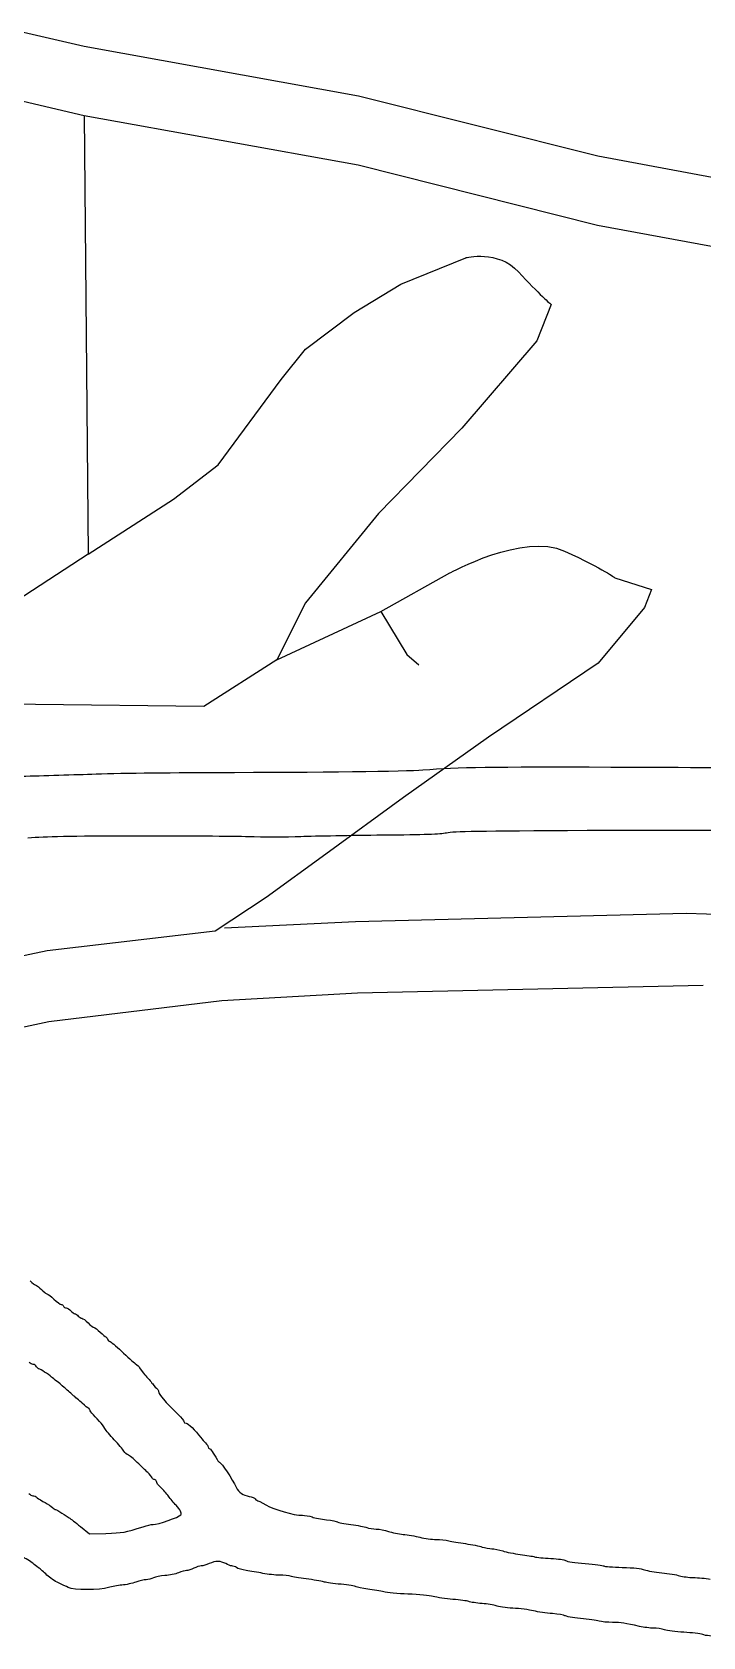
# Model space of a CAD drawing. Extents: x -192 to 192, y 100 to 188.
# Drawn here: x 28.45 to 48.11, y 139.59 to 186.6 of the extents above; entities that cross this region are included whole.
import ezdxf

# ---------------------------------------------------------------- set-up
doc = ezdxf.new("R2010")
doc.units = 0
doc.layers.add('Cut', color=7, linetype='CONTINUOUS')
doc.layers.add('Image', color=7, linetype='CONTINUOUS')

msp = doc.modelspace()

# ---------------------------------------------------------------- linework, layer by layer
at = {"layer": 'Cut', "color": 5}
for points in [[(28.200846, 186.602155), (29.985331, 186.185774), (38.014744, 184.739952), (45.025569, 182.974638), (49.111017, 182.218071)], [(28.193777, 184.574296), (29.978262, 184.157915), (30.097229, 171.30961), (27.539465, 169.64409), (24.624802, 168.573396)], [(29.978262, 184.157915), (38.007675, 182.712092), (45.0185, 180.946777), (49.103948, 180.190213), (53.492015, 179.938025), (60.432692, 179.453573)], [(30.097229, 171.30961), (32.59551, 172.915648), (33.904135, 173.926856), (35.748104, 176.42514), (36.4619, 177.317383), (37.88949, 178.388075), (39.257596, 179.220835), (41.161048, 179.994112)], [(43.659329, 178.626006), (43.24295, 177.555315), (41.042083, 174.99755), (38.603283, 172.499267), (36.4619, 169.882021), (35.62914, 168.2165), (33.487754, 166.848392), (18.67651, 167.026842)], [(35.62914, 168.2165), (38.670604, 169.630223), (40.695104, 170.757502)], [(45.5263, 170.619467), (46.607569, 170.274381), (46.400517, 169.74525), (45.043181, 168.111846), (41.822383, 165.94931), (39.337769, 164.177873), (37.060204, 162.521462), (35.311771, 161.256148), (33.816402, 160.266904), (28.893181, 159.691762), (25.649379, 159.00159), (22.681642, 158.311419), (20.634135, 158.035352), (17.344321, 158.219398), (14.88271, 158.955579), (13.456358, 159.323671), (12.582142, 159.438698), (10.327583, 159.323671), (7.557706, 159.139625)], [(38.670604, 169.630223), (39.432658, 168.36819), (39.7887, 168.071487)], [(47.617727, 160.786204), (37.930573, 160.53764), (34.094062, 160.352002)], [(48.111973, 158.674408), (37.98484, 158.450631), (34.009498, 158.222446), (28.947448, 157.604754), (25.703646, 156.914581)]]:
    msp.add_lwpolyline(points, dxfattribs=at)
for points in [[(41.161048, 179.994112), (41.161048, 179.994112), (42.112775, 180.232044), (42.707604, 179.577733)], [(42.707604, 179.577733), (43.302433, 178.923421), (43.659329, 178.626006), (43.659329, 178.626006)], [(40.695104, 170.757502), (40.695104, 170.757502), (42.85764, 171.953798), (44.053935, 171.40166)], [(44.053935, 171.40166), (45.250233, 170.849525), (45.5263, 170.619467), (45.5263, 170.619467)], [(61.104204, 161.28756), (59.550002, 160.485392), (53.98495, 160.585663), (47.617727, 160.786204)]]:
    msp.add_open_spline(points, degree=3, dxfattribs=at)
at = {"layer": 'Image', "color": 7}
msp.add_lwpolyline([(29.870392, 142.824133), (30.133433, 142.611492), (30.6166, 142.624304)], dxfattribs=at)
for points in [[(39.906475, 164.990404), (40.965142, 165.071471), (41.8771, 165.0854), (45.406475, 165.074454)], [(45.406475, 165.074454), (48.663308, 165.064333), (49.227579, 165.055367), (49.489287, 165.009425)], [(28.046058, 164.804104), (28.593517, 164.815933), (29.565308, 164.844892), (30.205558, 164.868458)], [(30.205558, 164.868458), (30.845829, 164.892025), (32.462933, 164.913312), (33.799121, 164.915771)], [(33.799121, 164.915771), (36.951162, 164.921571), (39.398037, 164.951475), (39.906475, 164.990404)], [(40.598162, 163.14005), (40.401996, 163.100854), (39.980871, 163.086113), (38.725454, 163.074517)], [(44.714725, 163.210867), (41.476412, 163.193888), (40.810267, 163.182438), (40.598162, 163.14005)], [(51.961287, 163.1346), (51.835058, 163.202158), (48.915579, 163.232883), (44.714725, 163.210867)], [(31.521475, 163.050542), (29.494183, 163.046833), (28.877058, 163.034979), (28.332829, 162.989458)], [(34.794475, 163.029338), (34.376912, 163.04355), (32.904058, 163.053092), (31.521475, 163.050542)], [(36.329746, 163.031546), (35.902912, 163.016142), (35.212037, 163.015171), (34.794475, 163.029338)], [(38.725454, 163.074517), (37.834662, 163.066292), (36.7566, 163.046942), (36.329746, 163.031546)], [(28.394267, 150.025946), (28.465183, 149.958471), (28.5351, 149.903271), (28.549621, 149.903271)], [(28.549621, 149.903271), (28.573579, 149.903271), (28.684246, 149.814846), (28.824912, 149.6833)], [(28.824912, 149.6833), (28.854308, 149.655821), (28.890683, 149.633333), (28.905767, 149.633333)], [(28.905767, 149.633333), (28.92085, 149.633333), (29.006246, 149.565004), (29.095517, 149.481492)], [(29.095517, 149.481492), (29.184787, 149.397979), (29.279642, 149.32965), (29.306287, 149.32965)], [(29.306287, 149.32965), (29.332933, 149.32965), (29.363475, 149.306875), (29.374162, 149.279038)], [(29.374162, 149.279038), (29.38485, 149.2512), (29.421683, 149.228425), (29.456037, 149.228425)], [(29.456037, 149.228425), (29.490392, 149.228425), (29.551517, 149.190462), (29.59185, 149.144067)], [(29.59185, 149.144067), (29.632183, 149.097671), (29.684704, 149.059712), (29.708537, 149.059712)], [(29.708537, 149.059712), (29.732371, 149.059712), (29.777871, 149.029346), (29.809642, 148.992229)], [(29.809642, 148.992229), (29.841433, 148.955113), (29.889183, 148.924742), (29.915787, 148.924742)], [(29.915787, 148.924742), (29.942371, 148.924742), (30.023662, 148.864008), (30.096433, 148.789775)], [(30.096433, 148.789775), (30.169204, 148.715542), (30.246871, 148.654804), (30.269037, 148.654804)], [(30.269037, 148.654804), (30.291225, 148.654804), (30.372558, 148.594067), (30.449808, 148.519833)], [(30.449808, 148.519833), (30.527058, 148.4456), (30.601392, 148.384867), (30.614954, 148.384867)], [(30.614954, 148.384867), (30.628517, 148.384867), (30.649246, 148.354496), (30.661037, 148.317379)], [(30.661037, 148.317379), (30.672829, 148.280263), (30.703392, 148.249896), (30.728975, 148.249896)], [(30.728975, 148.249896), (30.754558, 148.249896), (30.909183, 148.120517), (31.072558, 147.962379)], [(28.488767, 147.575125), (28.455183, 147.575125), (28.401454, 147.604133), (28.369371, 147.639583)], [(31.072558, 147.962379), (31.235954, 147.804246), (31.418996, 147.641017), (31.479329, 147.59965)], [(28.585954, 147.507638), (28.566079, 147.544754), (28.52235, 147.575125), (28.488767, 147.575125)], [(28.65535, 147.440154), (28.637038, 147.440154), (28.605808, 147.470521), (28.585954, 147.507638)], [(29.0281, 147.203958), (28.941246, 147.282504), (28.692433, 147.440154), (28.65535, 147.440154)], [(29.174579, 147.085858), (29.124788, 147.122975), (29.058892, 147.176121), (29.0281, 147.203958)], [(31.479329, 147.59965), (31.539683, 147.558283), (31.596642, 147.501029), (31.605912, 147.472429)], [(31.605912, 147.472429), (31.615183, 147.443825), (31.684871, 147.352721), (31.760808, 147.269979)], [(31.760808, 147.269979), (31.836704, 147.187225), (31.9391, 147.066383), (31.988308, 147.001429)], [(29.393267, 146.900279), (29.322767, 146.965233), (29.22435, 147.048742), (29.174579, 147.085858)], [(29.643163, 146.680954), (29.576225, 146.736629), (29.463767, 146.835325), (29.393267, 146.900279)], [(29.9231, 146.436321), (29.836079, 146.515192), (29.7101, 146.625279), (29.643163, 146.680954)], [(31.988308, 147.001429), (32.037537, 146.936475), (32.096892, 146.871183), (32.120204, 146.85635)], [(32.120204, 146.85635), (32.143496, 146.841504), (32.162579, 146.805546), (32.162579, 146.776442)], [(32.162579, 146.776442), (32.162579, 146.700754), (32.356808, 146.474175), (32.733496, 146.110454)], [(30.109725, 146.292917), (30.094121, 146.292917), (30.010142, 146.35745), (29.9231, 146.436321)], [(30.1381, 146.257021), (30.1381, 146.276771), (30.125329, 146.292917), (30.109725, 146.292917)], [(30.42935, 145.90685), (30.230183, 146.110442), (30.1381, 146.221163), (30.1381, 146.257021)], [(30.587454, 145.697479), (30.558621, 145.753217), (30.487496, 145.847433), (30.42935, 145.90685)], [(32.733496, 146.110454), (32.827767, 146.019425), (32.904912, 145.924525), (32.904912, 145.899567)], [(32.904912, 145.899567), (32.904912, 145.874604), (32.933183, 145.854192), (32.967767, 145.854192)], [(32.967767, 145.854192), (33.026371, 145.854192), (33.238892, 145.645379), (33.394162, 145.435229)], [(30.863558, 145.362483), (30.740517, 145.491), (30.616267, 145.641754), (30.587454, 145.697479)], [(31.142975, 145.035971), (31.112329, 145.087038), (30.9866, 145.233967), (30.863558, 145.362483)], [(33.394162, 145.435229), (33.431287, 145.384996), (33.495829, 145.311721), (33.537579, 145.2724)], [(33.537579, 145.2724), (33.579329, 145.233079), (33.613496, 145.180875), (33.613496, 145.156392)], [(31.266579, 144.921608), (31.229246, 144.93345), (31.173621, 144.984917), (31.142975, 145.035971)], [(31.537642, 144.702863), (31.425892, 144.811321), (31.303892, 144.909754), (31.266579, 144.921608)], [(33.613496, 145.156392), (33.613496, 145.131896), (33.627183, 145.111863), (33.643892, 145.111863)], [(33.643892, 145.111863), (33.671996, 145.111863), (33.770517, 144.973625), (33.876829, 144.785033)], [(31.844996, 144.408883), (31.787725, 144.462113), (31.649413, 144.5944), (31.537642, 144.702863)], [(31.970475, 144.256492), (31.958746, 144.287071), (31.902267, 144.355642), (31.844996, 144.408883)], [(33.876829, 144.785033), (33.901037, 144.742088), (33.933725, 144.706954), (33.949475, 144.706954)], [(33.949475, 144.706954), (33.993621, 144.706954), (34.327267, 144.207988), (34.438142, 143.976167)], [(32.043475, 144.200892), (32.015058, 144.200892), (31.982204, 144.225913), (31.970475, 144.256492)], [(32.095163, 144.1451), (32.095163, 144.175788), (32.071892, 144.200892), (32.043475, 144.200892)], [(32.223913, 143.967954), (32.1531, 144.0347), (32.095163, 144.114417), (32.095163, 144.1451)], [(32.451683, 143.711838), (32.397225, 143.785958), (32.294746, 143.901208), (32.223913, 143.967954)], [(34.438142, 143.976167), (34.509537, 143.82685), (34.638621, 143.735692), (34.816392, 143.709025)], [(28.358788, 143.795983), (28.390579, 143.758867), (28.444246, 143.7285), (28.478038, 143.7285)], [(28.478038, 143.7285), (28.511829, 143.7285), (28.569371, 143.701929), (28.605913, 143.66945)], [(28.605913, 143.66945), (28.642433, 143.636975), (28.744913, 143.572442), (28.833663, 143.526046)], [(28.833663, 143.526046), (28.922413, 143.47965), (29.019204, 143.415117), (29.048767, 143.382642)], [(29.048767, 143.382642), (29.07835, 143.350163), (29.119163, 143.323317), (29.139496, 143.322979)], [(32.674246, 143.446625), (32.606288, 143.518371), (32.506121, 143.637721), (32.451683, 143.711838)], [(32.808038, 143.166363), (32.8456, 143.219096), (32.800663, 143.313121), (32.674246, 143.446625)], [(34.816392, 143.709025), (34.900079, 143.696475), (34.976558, 143.665338), (34.98635, 143.639833)], [(34.98635, 143.639833), (34.996142, 143.614325), (35.019975, 143.593458), (35.03935, 143.593458)], [(35.03935, 143.593458), (35.058683, 143.593458), (35.178517, 143.5335), (35.305621, 143.460217)], [(35.305621, 143.460217), (35.552517, 143.317875), (36.123683, 143.154808), (36.375329, 143.154808)], [(29.139496, 143.322979), (29.159808, 143.322979), (29.244767, 143.276871), (29.328288, 143.221267)], [(29.328288, 143.221267), (29.411788, 143.165667), (29.508746, 143.101408), (29.543746, 143.078475)], [(29.543746, 143.078475), (29.578725, 143.05555), (29.725725, 142.941092), (29.870392, 142.824133)], [(31.997663, 142.885292), (32.148725, 142.88425), (32.757933, 143.096013), (32.808038, 143.166363)], [(36.375329, 143.154808), (36.451037, 143.154808), (36.578787, 143.132463), (36.659204, 143.105154)], [(36.659204, 143.105154), (36.739662, 143.077842), (36.930225, 143.041538), (37.082704, 143.024475)], [(37.082704, 143.024475), (37.235204, 143.007425), (37.378704, 142.978463), (37.4016, 142.960125)], [(37.4016, 142.960125), (37.424517, 142.941796), (37.602037, 142.907675), (37.796121, 142.8843)], [(30.6166, 142.624304), (31.096642, 142.637042), (31.194079, 142.654546), (31.707121, 142.820242)], [(31.707121, 142.820242), (31.818475, 142.856208), (31.949204, 142.885479), (31.997663, 142.885292)], [(37.796121, 142.8843), (37.990204, 142.860933), (38.198517, 142.821125), (38.258996, 142.79585)], [(38.258996, 142.79585), (38.319496, 142.770575), (38.445767, 142.7499), (38.539642, 142.7499)], [(38.539642, 142.7499), (38.633475, 142.7499), (38.794308, 142.720363), (38.897017, 142.684258)], [(38.897017, 142.684258), (38.999746, 142.648154), (39.192954, 142.608613), (39.326392, 142.596383)], [(39.326392, 142.596383), (39.459829, 142.58415), (39.681954, 142.545367), (39.819996, 142.510179)], [(39.819996, 142.510179), (39.958037, 142.475004), (40.170621, 142.445554), (40.292392, 142.444742)], [(40.292392, 142.444742), (40.414162, 142.4437), (40.582121, 142.427513), (40.665642, 142.408246)], [(40.665642, 142.408246), (40.749162, 142.388983), (40.969329, 142.351233), (41.154912, 142.324367)], [(41.154912, 142.324367), (41.340496, 142.2975), (41.560662, 142.253117), (41.644162, 142.225733)], [(41.644162, 142.225733), (41.727683, 142.19835), (41.852892, 142.176017), (41.922412, 142.176113)], [(41.922412, 142.176113), (41.991933, 142.176113), (42.136162, 142.147408), (42.242954, 142.112125)], [(42.242954, 142.112125), (42.349746, 142.076846), (42.58135, 142.029829), (42.757662, 142.007642)], [(42.757662, 142.007642), (42.933975, 141.985454), (43.123767, 141.954467), (43.179433, 141.938775)], [(28.485162, 141.738237), (28.412329, 141.803204), (28.257225, 141.895025), (28.13885, 141.943233)], [(28.638204, 141.620142), (28.585246, 141.657258), (28.516371, 141.7104), (28.485162, 141.738237)], [(28.887975, 141.404846), (28.803579, 141.486142), (28.691183, 141.583025), (28.638204, 141.620142)], [(32.979975, 141.535671), (32.936329, 141.535671), (32.829433, 141.506442), (32.742496, 141.470717)], [(33.191767, 141.603154), (33.118954, 141.566037), (33.023662, 141.535671), (32.979975, 141.535671)], [(33.409767, 141.671375), (33.362662, 141.671375), (33.264558, 141.640271), (33.191767, 141.603154)], [(33.642517, 141.738862), (33.561621, 141.702146), (33.456892, 141.671779), (33.409767, 141.671375)], [(34.127287, 141.737821), (33.987287, 141.823175), (33.829704, 141.823375), (33.642517, 141.738862)], [(34.306183, 141.670333), (34.268558, 141.670333), (34.188058, 141.700775), (34.127287, 141.737821)], [(34.443725, 141.621787), (34.405704, 141.648425), (34.343808, 141.670271), (34.306183, 141.670333)], [(34.7296, 141.539721), (34.610392, 141.558225), (34.481746, 141.595162), (34.443725, 141.621787)], [(35.216308, 141.453833), (35.067829, 141.482558), (34.848808, 141.521204), (34.7296, 141.539721)], [(43.179433, 141.938775), (43.235121, 141.923075), (43.446392, 141.901871), (43.648975, 141.891654)], [(43.648975, 141.891654), (43.873246, 141.880329), (44.044767, 141.855083), (44.087621, 141.827079)], [(44.087621, 141.827079), (44.129642, 141.799608), (44.361704, 141.764171), (44.6641, 141.739042)], [(44.6641, 141.739042), (44.942475, 141.715908), (45.185433, 141.684929), (45.203975, 141.670196)], [(45.203975, 141.670196), (45.222537, 141.655467), (45.465475, 141.636563), (45.74385, 141.628179)], [(45.74385, 141.628179), (46.102183, 141.6174), (46.29335, 141.596575), (46.398475, 141.556896)], [(46.398475, 141.556896), (46.480142, 141.526067), (46.707912, 141.4861), (46.904621, 141.468092)], [(29.227037, 141.174825), (29.124975, 141.220042), (28.972392, 141.323558), (28.887975, 141.404846)], [(29.51385, 141.035829), (29.458162, 141.067062), (29.3291, 141.129612), (29.227037, 141.174825)], [(30.694829, 141.035829), (30.450787, 140.956037), (29.655996, 140.955954), (29.51385, 141.035829)], [(31.082871, 141.109587), (30.962246, 141.099358), (30.787621, 141.066167), (30.694829, 141.035829)], [(31.495371, 141.196958), (31.389121, 141.159146), (31.203496, 141.119825), (31.082871, 141.109587)], [(31.799037, 141.265929), (31.738267, 141.265929), (31.6016, 141.234783), (31.495371, 141.196958)], [(32.010787, 141.320446), (31.9551, 141.290583), (31.859829, 141.266046), (31.799037, 141.265929)], [(32.348204, 141.390262), (32.218287, 141.381721), (32.066454, 141.350317), (32.010787, 141.320446)], [(32.742496, 141.470717), (32.655537, 141.435), (32.4781, 141.398792), (32.348204, 141.390262)], [(35.705558, 141.400133), (35.584933, 141.401175), (35.364767, 141.4251), (35.216308, 141.453833)], [(36.05985, 141.36235), (35.985621, 141.382321), (35.826183, 141.399329), (35.705558, 141.400133)], [(36.565996, 141.279367), (36.36185, 141.305033), (36.134079, 141.342379), (36.05985, 141.36235)], [(37.021517, 141.200133), (36.975121, 141.21805), (36.770142, 141.2537), (36.565996, 141.279367)], [(37.506225, 141.132987), (37.286017, 141.152), (37.067912, 141.182221), (37.021517, 141.200133)], [(37.949142, 141.063079), (37.925725, 141.082512), (37.726412, 141.113967), (37.506225, 141.132987)], [(38.291121, 140.992725), (38.126454, 141.011992), (37.972558, 141.043646), (37.949142, 141.063079)], [(46.904621, 141.468092), (47.101329, 141.450092), (47.336787, 141.412258), (47.427892, 141.384042)], [(47.427892, 141.384042), (47.518996, 141.355813), (47.701204, 141.332121), (47.832808, 141.331383)], [(47.832808, 141.331383), (47.964392, 141.330342), (48.185954, 141.307954), (48.325142, 141.280958)], [(38.759246, 140.911712), (38.666454, 140.937008), (38.455787, 140.973471), (38.291121, 140.992725)], [(39.467829, 140.84755), (39.170892, 140.857567), (38.852037, 140.886404), (38.759246, 140.911712)], [(40.210162, 140.774771), (40.084079, 140.808779), (39.804037, 140.836233), (39.467829, 140.84755)], [(40.783787, 140.692733), (40.579642, 140.707825), (40.321517, 140.744742), (40.210162, 140.774771)], [(41.249829, 140.627917), (41.197642, 140.648479), (40.987912, 140.677646), (40.783787, 140.692733)], [(41.637871, 140.569175), (41.476642, 140.580921), (41.302037, 140.607358), (41.249829, 140.627917)], [(42.049121, 140.499317), (41.984162, 140.525996), (41.7991, 140.557429), (41.637871, 140.569175)], [(42.538371, 140.433142), (42.334246, 140.442842), (42.114079, 140.472642), (42.049121, 140.499317)], [(43.145746, 140.354342), (43.015829, 140.387958), (42.742517, 140.423421), (42.538371, 140.433142)], [(43.699017, 140.273137), (43.524621, 140.284179), (43.275642, 140.320717), (43.145746, 140.354342)], [(44.063308, 140.213879), (44.03735, 140.235433), (43.873412, 140.2621), (43.699017, 140.273137)], [(44.522308, 140.13275), (44.295829, 140.155812), (44.089287, 140.192317), (44.063308, 140.213879)], [(45.069058, 140.054637), (44.994829, 140.074546), (44.748787, 140.1097), (44.522308, 140.13275)], [(45.4571, 140.015633), (45.317912, 140.017217), (45.143287, 140.034737), (45.069058, 140.054637)], [(46.250017, 139.9015), (45.832329, 139.995871), (45.715037, 140.012762), (45.4571, 140.015633)], [(46.662183, 139.848125), (46.565392, 139.848125), (46.379912, 139.872142), (46.250017, 139.9015)], [(46.982746, 139.799567), (46.903225, 139.826275), (46.758975, 139.848125), (46.662183, 139.848125)], [(47.549121, 139.727854), (47.317142, 139.740579), (47.062267, 139.772858), (46.982746, 139.799567)], [(48.105871, 139.657817), (48.031621, 139.683596), (47.7811, 139.715117), (47.549121, 139.727854)], [(48.578246, 139.592175), (48.392662, 139.602512), (48.1801, 139.632033), (48.105871, 139.657817)]]:
    msp.add_open_spline(points, degree=3, dxfattribs=at)

doc.saveas('drawing.dxf')
